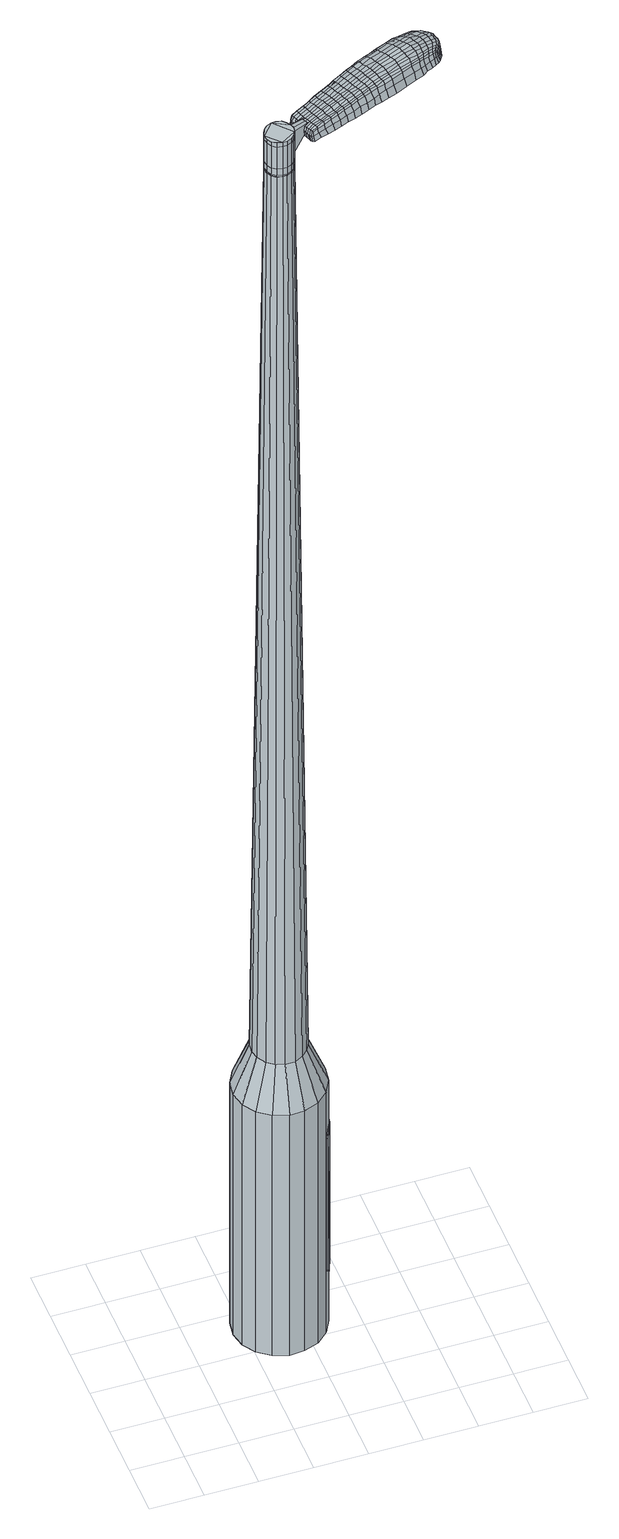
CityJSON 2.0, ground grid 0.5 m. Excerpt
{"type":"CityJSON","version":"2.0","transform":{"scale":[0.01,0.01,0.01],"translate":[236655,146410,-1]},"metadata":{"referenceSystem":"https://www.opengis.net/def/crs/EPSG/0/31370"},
"CityObjects":{
"object1":{"type":"GenericCityObject","attributes":{"cluster":542,"mean_distance_to_centroid":0.114,"new_centroid_x":236656.31,"new_centroid_y":146411.26,"mean_distance_to_camera":7.4,"H1":23.88,"H2":23.27,"Z_final":111.93,"cluster2":-1,"proj_x":236658.64,"proj_y":146416.94,"id_line":84724,"bearing_l":112.25,"distance":6.14,"orientation":"right","G_obj":22.25},"geometry":[{"type":"MultiSurface","lod":"2","boundaries":[[[0,1,2,3]],[[1,4,5,2]],[[4,6,7,5]],[[6,8,9,7]],[[8,10,11,9]],[[10,12,13,11]],[[12,14,15,13]],[[14,16,17,15]],[[16,18,19,17]],[[18,20,21,19]],[[20,22,23,21]],[[22,24,25,23]],[[24,26,27,25]],[[26,28,29,27]],[[28,30,31,29]],[[30,32,33,31]],[[32,34,35,33]],[[34,0,3,35]],[[36,37,38,39]],[[38,40,41,42]],[[41,43,42]],[[42,44,45,46]],[[45,47,46]],[[46,48,49,50]],[[49,51,50]],[[42,46,50,38]],[[50,52,39,38]],[[53,36,39]],[[2,5,7,35]],[[7,9,11,15]],[[11,13,15]],[[15,17,19,23]],[[19,21,23]],[[23,25,27,31]],[[27,29,31]],[[15,23,31,7]],[[31,33,35,7]],[[3,2,35]],[[1,0,54,55]],[[0,34,56,54]],[[34,32,57,56]],[[32,30,58,57]],[[30,28,59,58]],[[28,26,60,59]],[[26,24,61,60]],[[24,22,62,61]],[[22,20,63,62]],[[20,18,64,63]],[[18,16,65,64]],[[16,14,66,65]],[[14,12,67,66]],[[12,10,68,67]],[[10,8,69,68]],[[8,6,70,69]],[[6,4,71,70]],[[4,1,55,71]],[[55,54,72,73]],[[54,56,74,72]],[[56,57,75,74]],[[57,58,76,75]],[[58,59,77,76]],[[59,60,78,77]],[[60,61,79,78]],[[61,62,80,79]],[[62,63,81,80]],[[63,64,82,81]],[[64,65,83,82]],[[65,66,84,83]],[[66,67,85,84]],[[67,68,86,85]],[[68,69,87,86]],[[69,70,88,87]],[[70,71,89,88]],[[71,55,73,89]],[[90,91,92,93]],[[74,94,91,90]],[[95,96,94,74]],[[76,97,96,95]],[[77,98,97,76]],[[99,100,98,77]],[[79,101,100,99]],[[80,102,101,79]],[[103,104,102,80]],[[82,105,104,103]],[[106,107,105,82]],[[108,109,107,106]],[[85,110,109,108]],[[111,112,110,85]],[[113,114,112,111]],[[88,115,114,113]],[[89,116,115,88]],[[93,92,116,89]],[[117,118,119,120]],[[121,117,120,122]],[[123,121,122,124]],[[125,123,124,126]],[[127,125,126,128]],[[129,127,128,130]],[[131,129,130,132]],[[133,131,132,134]],[[135,133,134,136]],[[137,135,136,138]],[[139,137,138,140]],[[141,139,140,142]],[[143,141,142,144]],[[145,143,144,146]],[[147,145,146,148]],[[149,147,148,150]],[[73,72,90,93]],[[72,74,90]],[[75,95,74]],[[75,76,95]],[[78,99,77]],[[78,79,99]],[[81,103,80]],[[81,82,103]],[[83,106,82]],[[83,84,108,106]],[[84,85,108]],[[86,111,85]],[[86,87,113,111]],[[87,88,113]],[[73,93,89]],[[151,152,92,91]],[[152,116,92]],[[153,114,115]],[[153,154,112,114]],[[154,110,112]],[[155,109,110]],[[155,156,107,109]],[[156,105,107]],[[157,104,105]],[[157,102,104]],[[158,100,101]],[[158,98,100]],[[159,96,97]],[[159,94,96]],[[151,91,94]],[[39,52,149,160]],[[152,151,161,150]],[[53,39,160,118]],[[151,94,119,161]],[[36,53,118,117]],[[94,159,120,119]],[[37,36,117,121]],[[159,97,122,120]],[[38,37,121,123]],[[97,98,124,122]],[[40,38,123,125]],[[98,158,126,124]],[[41,40,125,127]],[[158,101,128,126]],[[43,41,127,129]],[[101,102,130,128]],[[42,43,129,131]],[[102,157,132,130]],[[44,42,131,133]],[[157,105,134,132]],[[45,44,133,135]],[[105,156,136,134]],[[47,45,135,137]],[[156,155,138,136]],[[46,47,137,139]],[[155,110,140,138]],[[48,46,139,141]],[[110,154,142,140]],[[49,48,141,143]],[[154,153,144,142]],[[51,49,143,145]],[[153,115,146,144]],[[50,51,145,147]],[[115,116,148,146]],[[52,50,147,149]],[[116,152,150,148]],[[149,150,162,163]],[[150,161,164,162]],[[161,119,165,164]],[[119,118,166,165]],[[118,160,167,166]],[[160,149,163,167]],[[168,169,170,171]],[[172,168,171,173]],[[168,172,174,175]],[[169,168,175,176]],[[177,178,179,180]],[[181,177,180,182]],[[177,181,183,184]],[[178,177,184,185]],[[186,187,188,189]],[[190,186,189,191]],[[186,190,192,193]],[[187,186,193,194]],[[195,196,197,198]],[[199,195,198,200]],[[195,199,201,202]],[[196,195,202,203]],[[204,205,206,207]],[[208,204,207,209]],[[204,208,210,211]],[[205,204,211,212]],[[213,214,215,216]],[[217,213,216,218]],[[213,217,219,220]],[[214,213,220,221]],[[222,223,224,225]],[[214,222,225,215]],[[222,214,221,226]],[[223,222,226,227]],[[228,229,230,231]],[[223,228,231,224]],[[228,223,227,232]],[[229,228,232,233]],[[234,172,173,235]],[[229,234,235,230]],[[234,229,233,236]],[[172,234,236,174]],[[237,238,239,240]],[[241,237,240,242]],[[237,241,243,244]],[[238,237,244,245]],[[246,247,248,249]],[[238,246,249,239]],[[246,238,245,250]],[[247,246,250,251]],[[252,253,254,255]],[[247,252,255,248]],[[252,247,251,256]],[[253,252,256,257]],[[258,259,260,261]],[[253,258,261,254]],[[258,253,257,262]],[[259,258,262,263]],[[264,169,176,265]],[[259,264,265,260]],[[264,259,263,266]],[[169,264,266,170]],[[267,268,269,270]],[[271,267,270,272]],[[267,271,273,274]],[[268,267,274,275]],[[276,277,278,279]],[[268,276,279,269]],[[276,268,275,280]],[[277,276,280,281]],[[282,283,284,285]],[[277,282,285,278]],[[282,277,281,286]],[[283,282,286,287]],[[288,181,182,289]],[[283,288,289,284]],[[288,283,287,290]],[[181,288,290,183]],[[291,292,293,294]],[[295,291,294,296]],[[291,295,297,298]],[[292,291,298,299]],[[300,301,302,303]],[[292,300,303,293]],[[300,292,299,304]],[[301,300,304,305]],[[306,307,308,309]],[[301,306,309,302]],[[306,301,305,310]],[[307,306,310,311]],[[312,313,314,315]],[[307,312,315,308]],[[312,307,311,316]],[[313,312,316,317]],[[318,178,185,319]],[[313,318,319,314]],[[318,313,317,320]],[[178,318,320,179]],[[321,207,206,322]],[[323,321,322,324]],[[321,323,325,326]],[[207,321,326,209]],[[327,323,324,328]],[[329,327,328,330]],[[327,329,331,332]],[[323,327,332,325]],[[333,329,330,334]],[[335,333,334,336]],[[333,335,337,338]],[[329,333,338,331]],[[339,335,336,340]],[[341,339,340,342]],[[339,341,343,344]],[[335,339,344,337]],[[345,341,342,346]],[[196,345,346,197]],[[345,196,203,347]],[[341,345,347,343]],[[348,349,194,193]],[[350,348,193,192]],[[348,350,351,352]],[[349,348,352,353]],[[354,355,353,352]],[[356,354,352,351]],[[354,356,357,358]],[[355,354,358,359]],[[360,361,359,358]],[[362,360,358,357]],[[360,362,363,364]],[[361,360,364,365]],[[366,367,365,364]],[[368,366,364,363]],[[366,368,201,199]],[[367,366,199,200]],[[369,370,371,372]],[[271,369,372,273]],[[369,271,272,373]],[[370,369,373,374]],[[375,190,191,376]],[[370,375,376,371]],[[375,370,374,377]],[[190,375,377,192]],[[378,379,380,381]],[[217,378,381,219]],[[378,217,218,382]],[[379,378,382,383]],[[384,385,386,387]],[[379,384,387,380]],[[384,379,383,388]],[[385,384,388,389]],[[390,187,194,391]],[[385,390,391,386]],[[390,385,389,392]],[[187,390,392,188]],[[393,394,395,396]],[[175,393,396,176]],[[393,175,174,397]],[[394,393,397,398]],[[399,400,401,402]],[[394,399,402,395]],[[399,394,398,403]],[[400,399,403,404]],[[405,198,197,406]],[[400,405,406,401]],[[405,400,404,407]],[[198,405,407,200]],[[408,409,410,411]],[[180,408,411,182]],[[408,180,179,412]],[[409,408,412,413]],[[414,202,201,415]],[[409,414,415,410]],[[414,409,413,416]],[[202,414,416,203]],[[417,418,419,420]],[[295,417,420,297]],[[417,295,296,421]],[[418,417,421,422]],[[423,208,209,424]],[[418,423,424,419]],[[423,418,422,425]],[[208,423,425,210]],[[426,427,428,429]],[[241,426,429,243]],[[426,241,242,430]],[[427,426,430,431]],[[432,433,434,435]],[[427,432,435,428]],[[432,427,431,436]],[[433,432,436,437]],[[438,205,212,439]],[[433,438,439,434]],[[438,433,437,440]],[[205,438,440,206]],[[441,442,431,430]],[[240,441,430,242]],[[441,240,239,443]],[[442,441,443,444]],[[445,446,437,436]],[[442,445,436,431]],[[445,442,444,447]],[[446,445,447,448]],[[449,322,206,440]],[[446,449,440,437]],[[449,446,448,450]],[[322,449,450,324]],[[451,452,453,454]],[[298,451,454,299]],[[451,298,297,420]],[[452,451,420,419]],[[455,326,325,456]],[[452,455,456,453]],[[455,452,419,424]],[[326,455,424,209]],[[457,458,444,443]],[[249,457,443,239]],[[457,249,248,459]],[[458,457,459,460]],[[461,462,448,447]],[[458,461,447,444]],[[461,458,460,463]],[[462,461,463,464]],[[465,328,324,450]],[[462,465,450,448]],[[465,462,464,466]],[[328,465,466,330]],[[467,468,469,470]],[[304,467,470,305]],[[467,304,299,454]],[[468,467,454,453]],[[471,332,331,472]],[[468,471,472,469]],[[471,468,453,456]],[[332,471,456,325]],[[473,474,460,459]],[[255,473,459,248]],[[473,255,254,475]],[[474,473,475,476]],[[477,478,464,463]],[[474,477,463,460]],[[477,474,476,479]],[[478,477,479,480]],[[481,334,330,466]],[[478,481,466,464]],[[481,478,480,482]],[[334,481,482,336]],[[483,484,485,486]],[[310,483,486,311]],[[483,310,305,470]],[[484,483,470,469]],[[487,338,337,488]],[[484,487,488,485]],[[487,484,469,472]],[[338,487,472,331]],[[489,490,476,475]],[[261,489,475,254]],[[489,261,260,491]],[[490,489,491,492]],[[493,494,480,479]],[[490,493,479,476]],[[493,490,492,495]],[[494,493,495,496]],[[497,340,336,482]],[[494,497,482,480]],[[497,494,496,498]],[[340,497,498,342]],[[499,500,501,502]],[[316,499,502,317]],[[499,316,311,486]],[[500,499,486,485]],[[503,344,343,504]],[[500,503,504,501]],[[503,500,485,488]],[[344,503,488,337]],[[505,506,492,491]],[[265,505,491,260]],[[505,265,176,396]],[[506,505,396,395]],[[507,508,496,495]],[[506,507,495,492]],[[507,506,395,402]],[[508,507,402,401]],[[509,346,342,498]],[[508,509,498,496]],[[509,508,401,406]],[[346,509,406,197]],[[510,511,413,412]],[[320,510,412,179]],[[510,320,317,502]],[[511,510,502,501]],[[512,347,203,416]],[[511,512,416,413]],[[512,511,501,504]],[[347,512,504,343]],[[513,514,374,373]],[[270,513,373,272]],[[513,270,269,515]],[[514,513,515,516]],[[517,350,192,377]],[[514,517,377,374]],[[517,514,516,518]],[[350,517,518,351]],[[519,520,521,522]],[[220,519,522,221]],[[519,220,219,381]],[[520,519,381,380]],[[523,524,525,526]],[[520,523,526,521]],[[523,520,380,387]],[[524,523,387,386]],[[527,349,353,528]],[[524,527,528,525]],[[527,524,386,391]],[[349,527,391,194]],[[529,530,516,515]],[[279,529,515,269]],[[529,279,278,531]],[[530,529,531,532]],[[533,356,351,518]],[[530,533,518,516]],[[533,530,532,534]],[[356,533,534,357]],[[535,536,537,538]],[[226,535,538,227]],[[535,226,221,522]],[[536,535,522,521]],[[539,540,541,542]],[[536,539,542,537]],[[539,536,521,526]],[[540,539,526,525]],[[543,355,359,544]],[[540,543,544,541]],[[543,540,525,528]],[[355,543,528,353]],[[545,546,532,531]],[[285,545,531,278]],[[545,285,284,547]],[[546,545,547,548]],[[549,362,357,534]],[[546,549,534,532]],[[549,546,548,550]],[[362,549,550,363]],[[551,552,553,554]],[[232,551,554,233]],[[551,232,227,538]],[[552,551,538,537]],[[555,556,557,558]],[[552,555,558,553]],[[555,552,537,542]],[[556,555,542,541]],[[559,361,365,560]],[[556,559,560,557]],[[559,556,541,544]],[[361,559,544,359]],[[561,562,548,547]],[[289,561,547,284]],[[561,289,182,411]],[[562,561,411,410]],[[563,368,363,550]],[[562,563,550,548]],[[563,562,410,415]],[[368,563,415,201]],[[564,565,398,397]],[[236,564,397,174]],[[564,236,233,554]],[[565,564,554,553]],[[566,567,404,403]],[[565,566,403,398]],[[566,565,553,558]],[[567,566,558,557]],[[568,367,200,407]],[[567,568,407,404]],[[568,567,557,560]],[[367,568,560,365]],[[569,570,571,572]],[[572,571,573,574]],[[575,573,571,576]],[[576,571,570,577]],[[578,579,580,581]],[[581,580,582,583]],[[584,582,580,585]],[[585,580,579,586]],[[587,588,589,590]],[[590,589,591,592]],[[593,591,589,594]],[[594,589,588,595]],[[596,597,598,599]],[[599,598,600,601]],[[602,600,598,603]],[[603,598,597,604]],[[605,606,607,608]],[[608,607,609,610]],[[611,609,607,612]],[[612,607,606,613]],[[614,615,616,617]],[[617,616,618,619]],[[620,618,616,621]],[[621,616,615,622]],[[623,624,625,626]],[[626,625,615,614]],[[622,615,625,627]],[[627,625,624,628]],[[629,630,631,632]],[[632,631,624,623]],[[628,624,631,633]],[[633,631,630,634]],[[574,573,635,636]],[[636,635,630,629]],[[634,630,635,637]],[[637,635,573,575]],[[638,639,640,641]],[[641,640,642,643]],[[644,642,640,645]],[[645,640,639,646]],[[647,648,649,650]],[[650,649,639,638]],[[646,639,649,651]],[[651,649,648,652]],[[653,654,655,656]],[[656,655,648,647]],[[652,648,655,657]],[[657,655,654,658]],[[659,660,661,662]],[[662,661,654,653]],[[658,654,661,663]],[[663,661,660,664]],[[577,570,665,666]],[[666,665,660,659]],[[664,660,665,667]],[[667,665,570,569]],[[668,669,670,671]],[[671,670,672,673]],[[674,672,670,675]],[[675,670,669,676]],[[677,678,679,680]],[[680,679,669,668]],[[676,669,679,681]],[[681,679,678,682]],[[683,684,685,686]],[[686,685,678,677]],[[682,678,685,687]],[[687,685,684,688]],[[583,582,689,690]],[[690,689,684,683]],[[688,684,689,691]],[[691,689,582,584]],[[692,693,694,695]],[[695,694,696,697]],[[698,696,694,699]],[[699,694,693,700]],[[701,702,703,704]],[[704,703,693,692]],[[700,693,703,705]],[[705,703,702,706]],[[707,708,709,710]],[[710,709,702,701]],[[706,702,709,711]],[[711,709,708,712]],[[713,714,715,716]],[[716,715,708,707]],[[712,708,715,717]],[[717,715,714,718]],[[586,579,719,720]],[[720,719,714,713]],[[718,714,719,721]],[[721,719,579,578]],[[605,608,722,723]],[[723,722,724,725]],[[726,724,722,727]],[[727,722,608,610]],[[725,724,728,729]],[[729,728,730,731]],[[732,730,728,733]],[[733,728,724,726]],[[731,730,734,735]],[[735,734,736,737]],[[738,736,734,739]],[[739,734,730,732]],[[737,736,740,741]],[[741,740,742,743]],[[744,742,740,745]],[[745,740,736,738]],[[743,742,746,747]],[[747,746,597,596]],[[604,597,746,748]],[[748,746,742,744]],[[595,749,750,594]],[[594,750,751,593]],[[752,751,750,753]],[[753,750,749,754]],[[754,755,756,753]],[[753,756,757,752]],[[758,757,756,759]],[[759,756,755,760]],[[760,761,762,759]],[[759,762,763,758]],[[764,763,762,765]],[[765,762,761,766]],[[766,767,768,765]],[[765,768,769,764]],[[602,769,768,600]],[[600,768,767,601]],[[770,771,772,773]],[[773,772,672,674]],[[673,672,772,774]],[[774,772,771,775]],[[592,591,776,777]],[[777,776,771,770]],[[775,771,776,778]],[[778,776,591,593]],[[779,780,781,782]],[[782,781,618,620]],[[619,618,781,783]],[[783,781,780,784]],[[785,786,787,788]],[[788,787,780,779]],[[784,780,787,789]],[[789,787,786,790]],[[595,588,791,792]],[[792,791,786,785]],[[790,786,791,793]],[[793,791,588,587]],[[794,795,796,797]],[[797,796,576,577]],[[575,576,796,798]],[[798,796,795,799]],[[800,801,802,803]],[[803,802,795,794]],[[799,795,802,804]],[[804,802,801,805]],[[596,599,806,807]],[[807,806,801,800]],[[805,801,806,808]],[[808,806,599,601]],[[809,810,811,812]],[[812,811,581,583]],[[578,581,811,813]],[[813,811,810,814]],[[602,603,815,816]],[[816,815,810,809]],[[814,810,815,817]],[[817,815,603,604]],[[818,819,696,820]],[[820,696,698]],[[697,696,821]],[[821,696,819,822]],[[610,609,823,824]],[[824,823,819,818]],[[822,819,823,825]],[[825,823,609,611]],[[826,827,828]],[[828,827,642,644]],[[643,642,827,829]],[[830,831,832,833]],[[833,832,827,826]],[[829,827,832,834]],[[834,832,831,835]],[[613,606,836,837]],[[837,836,831,830]],[[835,831,836,838]],[[838,836,606,605]],[[839,840,829]],[[829,840,641,643]],[[638,641,840,841]],[[841,840,839,842]],[[835,843,844,834]],[[834,844,839,829]],[[842,839,844,845]],[[845,844,843,846]],[[605,723,847,838]],[[838,847,843,835]],[[846,843,847,848]],[[848,847,723,725]],[[849,850,851,852]],[[852,851,699,700]],[[698,699,851,820]],[[820,851,850,818]],[[726,727,853,854]],[[854,853,850,849]],[[818,850,853,824]],[[824,853,727,610]],[[842,855,856,841]],[[841,856,650,638]],[[647,650,856,857]],[[857,856,855,858]],[[846,859,860,845]],[[845,860,855,842]],[[858,855,860,861]],[[861,860,859,862]],[[725,729,863,848]],[[848,863,859,846]],[[862,859,863,864]],[[864,863,729,731]],[[865,866,867,868]],[[868,867,705,706]],[[700,705,867,852]],[[852,867,866,849]],[[732,733,869,870]],[[870,869,866,865]],[[849,866,869,854]],[[854,869,733,726]],[[858,871,872,857]],[[857,872,656,647]],[[653,656,872,873]],[[873,872,871,874]],[[862,875,876,861]],[[861,876,871,858]],[[874,871,876,877]],[[877,876,875,878]],[[731,735,879,864]],[[864,879,875,862]],[[878,875,879,880]],[[880,879,735,737]],[[881,882,883,884]],[[884,883,711,712]],[[706,711,883,868]],[[868,883,882,865]],[[738,739,885,886]],[[886,885,882,881]],[[865,882,885,870]],[[870,885,739,732]],[[874,887,888,873]],[[873,888,662,653]],[[659,662,888,889]],[[889,888,887,890]],[[878,891,892,877]],[[877,892,887,874]],[[890,887,892,893]],[[893,892,891,894]],[[737,741,895,880]],[[880,895,891,878]],[[894,891,895,896]],[[896,895,741,743]],[[897,898,899,900]],[[900,899,717,718]],[[712,717,899,884]],[[884,899,898,881]],[[744,745,901,902]],[[902,901,898,897]],[[881,898,901,886]],[[886,901,745,738]],[[890,903,904,889]],[[889,904,666,659]],[[577,666,904,797]],[[797,904,903,794]],[[894,905,906,893]],[[893,906,903,890]],[[794,903,906,803]],[[803,906,905,800]],[[743,747,907,896]],[[896,907,905,894]],[[800,905,907,807]],[[807,907,747,596]],[[814,908,909,813]],[[813,909,721,578]],[[718,721,909,900]],[[900,909,908,897]],[[604,748,910,817]],[[817,910,908,814]],[[897,908,910,902]],[[902,910,748,744]],[[775,911,912,774]],[[774,912,671,673]],[[668,671,912,913]],[[913,912,911,914]],[[593,751,915,778]],[[778,915,911,775]],[[914,911,915,916]],[[916,915,751,752]],[[917,918,919,920]],[[920,919,621,622]],[[620,621,919,782]],[[782,919,918,779]],[[921,922,923,924]],[[924,923,918,917]],[[779,918,923,788]],[[788,923,922,785]],[[754,749,925,926]],[[926,925,922,921]],[[785,922,925,792]],[[792,925,749,595]],[[914,927,928,913]],[[913,928,680,668]],[[677,680,928,929]],[[929,928,927,930]],[[752,757,931,916]],[[916,931,927,914]],[[930,927,931,932]],[[932,931,757,758]],[[933,934,935,936]],[[936,935,627,628]],[[622,627,935,920]],[[920,935,934,917]],[[937,938,939,940]],[[940,939,934,933]],[[917,934,939,924]],[[924,939,938,921]],[[760,755,941,942]],[[942,941,938,937]],[[921,938,941,926]],[[926,941,755,754]],[[930,943,944,929]],[[929,944,686,677]],[[683,686,944,945]],[[945,944,943,946]],[[758,763,947,932]],[[932,947,943,930]],[[946,943,947,948]],[[948,947,763,764]],[[949,950,951,952]],[[952,951,633,634]],[[628,633,951,936]],[[936,951,950,933]],[[953,954,955,956]],[[956,955,950,949]],[[933,950,955,940]],[[940,955,954,937]],[[766,761,957,958]],[[958,957,954,953]],[[937,954,957,942]],[[942,957,761,760]],[[946,959,960,945]],[[945,960,690,683]],[[583,690,960,812]],[[812,960,959,809]],[[764,769,961,948]],[[948,961,959,946]],[[809,959,961,816]],[[816,961,769,602]],[[799,962,963,798]],[[798,963,637,575]],[[634,637,963,952]],[[952,963,962,949]],[[805,964,965,804]],[[804,965,962,799]],[[949,962,965,956]],[[956,965,964,953]],[[601,767,966,808]],[[808,966,964,805]],[[953,964,966,958]],[[958,966,767,766]],[[569,572,171,170]],[[572,574,173,171]],[[584,585,184,183]],[[585,586,185,184]],[[587,590,189,188]],[[590,592,191,189]],[[611,612,211,210]],[[612,613,212,211]],[[614,617,216,215]],[[617,619,218,216]],[[623,626,225,224]],[[626,614,215,225]],[[629,632,231,230]],[[632,623,224,231]],[[574,636,235,173]],[[636,629,230,235]],[[644,645,244,243]],[[645,646,245,244]],[[646,651,250,245]],[[651,652,251,250]],[[652,657,256,251]],[[657,658,257,256]],[[658,663,262,257]],[[663,664,263,262]],[[664,667,266,263]],[[667,569,170,266]],[[674,675,274,273]],[[675,676,275,274]],[[676,681,280,275]],[[681,682,281,280]],[[682,687,286,281]],[[687,688,287,286]],[[688,691,290,287]],[[691,584,183,290]],[[692,695,294,293]],[[695,697,296,294]],[[701,704,303,302]],[[704,692,293,303]],[[707,710,309,308]],[[710,701,302,309]],[[713,716,315,314]],[[716,707,308,315]],[[586,720,319,185]],[[720,713,314,319]],[[770,773,372,371]],[[773,674,273,372]],[[592,777,376,191]],[[777,770,371,376]],[[619,783,382,218]],[[783,784,383,382]],[[784,789,388,383]],[[789,790,389,388]],[[790,793,392,389]],[[793,587,188,392]],[[697,821,421,296]],[[821,822,422,421]],[[822,825,425,422]],[[825,611,210,425]],[[826,828,429,428]],[[828,644,243,429]],[[830,833,435,434]],[[833,826,428,435]],[[613,837,439,212]],[[837,830,434,439]],[[967,968,969,970]],[[971,972,970,969]],[[973,974,975,976]],[[977,978,979,980]],[[968,981,982,969]],[[983,971,969,982]],[[984,973,976,985]],[[986,987,978,977]],[[981,988,989,982]],[[989,990,983,982]],[[991,984,985,992]],[[993,987,986,994]],[[988,995,996,989]],[[996,997,990,989]],[[998,991,992,999]],[[1000,993,994,1001]],[[1002,1003,1004,1005]],[[1006,1007,1003,1002]],[[1006,1008,1009,1007]],[[1008,1010,1011,1009]],[[1012,1013,1014,1015]],[[1016,1017,1013,1012]],[[1018,1019,1017,1016]],[[1020,1021,1019,1018]],[[1015,1004,1003,1012]],[[1012,1003,1007,1016]],[[1007,1009,1018,1016]],[[1009,1011,1020,1018]],[[976,975,972,971]],[[985,976,971,983]],[[990,992,985,983]],[[997,999,992,990]],[[977,980,974,973]],[[986,977,973,984]],[[994,986,984,991]],[[1001,994,991,998]],[[978,1002,1005,979]],[[987,1006,1002,978]],[[1008,1006,987,993]],[[1010,1008,993,1000]],[[1022,1023,1024,1025]],[[1024,1026,1027,1028]],[[1024,1028,1029,1030]],[[1024,1030,1025]],[[1031,1022,1025,1032]],[[1033,1032,1025,1034]],[[1035,1034,1025]],[[1036,1024,1023,1037]],[[1038,1036,1037,1039]],[[1040,1038,1039,1041]],[[1042,1040,1041,1043]],[[1044,1042,1043,1045]],[[1045,1046,1047,1048]],[[1045,1048,1049,1050]],[[1045,1050,1051,1052]],[[1051,1053,1054,1055]],[[1051,1055,1056,1057]],[[1051,1057,1052]],[[1045,1052,1044]],[[1058,1059,1023,1022]],[[1060,1061,1026,1024]],[[1062,1063,1035,1025]],[[1059,1064,1037,1023]],[[1065,1060,1024,1036]],[[1064,1066,1039,1037]],[[1067,1065,1036,1038]],[[1066,1068,1041,1039]],[[1069,1067,1038,1040]],[[1068,1070,1043,1041]],[[1071,1069,1040,1042]],[[1070,1072,1045,1043]],[[1073,1071,1042,1044]],[[1072,1074,1046,1045]],[[1075,1076,1053,1051]],[[1077,1073,1044,1052]],[[1047,1046,1074,1078]],[[1048,1047,1078,1079]],[[1049,1048,1079,1080]],[[1050,1049,1080,1081]],[[1051,1050,1081,1075]],[[1082,1058,1022,1031]],[[1083,1082,1031,1032]],[[1084,1083,1032,1033]],[[1085,1084,1033,1034]],[[1063,1085,1034,1035]],[[1027,1026,1061,1086]],[[1054,1053,1076,1087]],[[1028,1027,1086,1088]],[[1029,1028,1088,1089]],[[1030,1029,1089,1090]],[[1025,1030,1090,1062]],[[1055,1054,1087,1091]],[[1056,1055,1091,1092]],[[1057,1056,1092,1093]],[[1052,1057,1093,1077]]]}]}
},
"vertices":[
[172,144,384],[175,130,384],[175,130,96],[172,144,96],[173,115,384],[173,115,96],[166,102,384],[166,102,96],[155,92,384],[155,92,96],[141,87,384],[141,87,96],[127,86,384],[127,86,96],[113,91,384],[113,91,96],[101,100,384],[101,100,96],[93,112,384],[93,112,96],[90,126,384],[90,126,96],[92,141,384],[92,141,96],[99,154,384],[99,154,96],[110,164,384],[110,164,96],[123,169,384],[123,169,96],[138,170,384],[138,170,96],[152,166,384],[152,166,96],[164,157,384],[164,157,96],[139,140,1524],[134,141,1524],[130,141,1524],[145,133,1524],[125,139,1524],[122,136,1524],[119,128,1524],[120,132,1524],[120,123,1524],[122,119,1524],[131,115,1524],[126,116,1524],[135,115,1524],[140,117,1524],[145,124,1524],[143,120,1524],[146,129,1524],[142,137,1524],[156,138,429],[158,129,429],[151,145,429],[144,150,429],[136,153,429],[127,153,429],[119,149,429],[112,144,429],[108,136,429],[107,127,429],[109,119,429],[114,111,429],[121,106,429],[129,103,429],[138,103,429],[146,107,429],[152,113,429],[156,120,429],[145,133,1483],[146,129,1483],[142,137,1483],[139,140,1483],[134,141,1483],[130,141,1483],[125,139,1483],[122,136,1483],[120,132,1483],[119,128,1483],[120,123,1483],[122,119,1483],[126,116,1483],[131,115,1483],[135,115,1483],[140,117,1483],[143,120,1483],[145,124,1483],[144,133,1483],[144,133,1485],[145,129,1485],[145,129,1483],[142,137,1485],[138,139,1483],[138,139,1485],[134,141,1485],[130,141,1485],[126,139,1483],[126,139,1485],[122,136,1485],[120,132,1485],[120,128,1483],[120,128,1485],[120,123,1485],[123,119,1483],[123,119,1485],[126,117,1483],[126,117,1485],[131,115,1485],[135,116,1483],[135,116,1485],[139,117,1483],[139,117,1485],[143,120,1485],[145,124,1485],[139,140,1519],[142,137,1519],[142,137,1493],[139,140,1493],[134,141,1519],[134,141,1493],[130,141,1519],[130,141,1493],[125,139,1519],[125,139,1493],[122,136,1519],[122,136,1493],[120,132,1519],[120,132,1493],[119,128,1519],[119,128,1493],[120,123,1519],[120,123,1493],[122,119,1519],[122,119,1493],[126,116,1519],[126,116,1493],[131,115,1519],[131,115,1493],[135,115,1519],[135,115,1493],[140,117,1519],[140,117,1493],[143,120,1519],[143,120,1493],[145,124,1519],[145,124,1493],[146,129,1519],[146,129,1493],[145,133,1485],[146,129,1485],[140,117,1485],[135,115,1485],[126,116,1485],[122,119,1485],[119,128,1485],[125,139,1485],[139,140,1485],[145,133,1519],[145,133,1493],[163,137,1513],[163,137,1518],[162,140,1513],[161,143,1513],[161,143,1518],[162,140,1518],[238,150,1519],[231,148,1518],[233,147,1509],[240,149,1510],[246,153,1519],[248,152,1510],[245,154,1526],[237,151,1525],[230,149,1525],[224,186,1519],[217,183,1518],[217,181,1525],[223,184,1525],[232,189,1519],[231,188,1526],[232,191,1510],[224,188,1510],[218,185,1509],[298,198,1519],[300,194,1519],[300,194,1513],[299,198,1513],[296,201,1519],[297,201,1513],[294,200,1524],[297,197,1524],[298,193,1524],[230,169,1530],[223,167,1529],[224,164,1529],[231,166,1530],[238,173,1531],[239,170,1531],[237,176,1530],[228,173,1530],[222,170,1529],[155,139,1512],[156,136,1512],[157,137,1517],[156,139,1517],[154,141,1512],[155,142,1517],[155,142,1506],[156,139,1506],[157,136,1506],[292,174,1519],[290,172,1519],[291,171,1512],[294,173,1512],[294,175,1518],[296,175,1512],[293,176,1522],[292,175,1523],[289,173,1524],[285,170,1519],[280,167,1519],[282,167,1512],[287,169,1512],[284,171,1524],[279,169,1525],[275,165,1519],[268,162,1519],[269,161,1511],[277,164,1511],[274,166,1526],[266,163,1526],[257,158,1519],[259,157,1510],[256,159,1526],[168,126,1513],[175,129,1513],[174,129,1518],[167,127,1517],[163,125,1512],[163,126,1516],[164,124,1506],[170,126,1507],[177,128,1507],[183,131,1514],[190,133,1515],[188,134,1520],[181,132,1519],[184,130,1507],[191,133,1507],[197,136,1515],[204,138,1516],[202,139,1522],[195,137,1521],[198,135,1508],[205,137,1508],[211,141,1517],[218,143,1517],[216,144,1524],[209,142,1523],[212,140,1508],[219,142,1509],[225,145,1518],[223,147,1524],[226,145,1509],[280,207,1519],[276,206,1519],[277,205,1524],[280,206,1523],[282,208,1518],[282,207,1522],[282,209,1512],[280,209,1512],[277,208,1512],[272,205,1519],[266,203,1519],[266,202,1525],[272,204,1524],[272,207,1512],[267,205,1512],[261,201,1519],[253,198,1519],[253,197,1526],[260,200,1526],[261,203,1511],[254,200,1511],[242,194,1519],[242,192,1526],[243,196,1510],[157,154,1513],[164,158,1513],[164,159,1507],[157,156,1507],[152,152,1512],[152,153,1506],[153,151,1516],[157,153,1517],[164,156,1518],[171,161,1514],[177,164,1515],[178,166,1507],[171,162,1507],[170,159,1519],[177,163,1520],[184,167,1515],[191,171,1516],[191,172,1508],[185,169,1508],[184,166,1521],[191,169,1522],[197,174,1517],[204,177,1517],[205,179,1509],[198,176,1508],[197,172,1523],[204,175,1524],[211,180,1518],[211,182,1509],[210,178,1524],[161,141,1519],[162,139,1519],[168,144,1520],[169,142,1520],[167,147,1520],[160,144,1519],[175,147,1522],[176,144,1522],[182,150,1523],[183,147,1523],[181,153,1523],[174,150,1521],[189,152,1524],[190,150,1524],[196,155,1525],[197,153,1525],[194,158,1525],[188,155,1524],[202,158,1526],[204,155,1526],[209,161,1527],[210,158,1527],[208,164,1527],[201,161,1526],[216,164,1528],[217,161,1528],[215,167,1528],[294,196,1527],[295,192,1527],[292,199,1526],[288,198,1527],[290,194,1528],[291,191,1528],[284,192,1529],[285,188,1529],[282,195,1528],[275,193,1530],[277,189,1530],[279,185,1530],[270,186,1531],[272,183,1531],[268,190,1530],[260,186,1531],[262,183,1531],[263,179,1531],[250,178,1531],[251,175,1531],[248,181,1531],[284,208,1518],[287,206,1519],[288,208,1513],[285,209,1513],[283,206,1523],[286,205,1523],[292,204,1519],[292,205,1513],[290,203,1524],[296,177,1518],[297,179,1518],[296,179,1523],[294,177,1523],[297,176,1513],[299,179,1513],[299,183,1519],[300,187,1519],[299,186,1524],[297,183,1523],[300,183,1513],[301,187,1513],[300,190,1519],[299,190,1524],[301,191,1513],[236,153,1528],[235,155,1528],[228,152,1528],[229,150,1527],[244,156,1528],[243,158,1529],[234,157,1529],[233,160,1530],[226,158,1529],[228,155,1528],[243,160,1529],[242,163,1530],[232,163,1530],[225,161,1529],[241,167,1531],[224,183,1528],[225,181,1529],[233,184,1529],[232,186,1528],[217,180,1527],[218,178,1528],[226,177,1529],[235,181,1530],[220,174,1528],[151,150,1512],[151,148,1512],[153,148,1517],[152,150,1517],[151,151,1506],[152,149,1506],[153,145,1512],[154,145,1517],[153,146,1506],[161,125,1512],[160,127,1512],[161,126,1506],[162,125,1506],[162,126,1517],[161,128,1517],[159,129,1512],[158,131,1512],[159,131,1506],[160,129,1506],[160,130,1517],[159,132,1517],[157,134,1512],[158,134,1506],[158,134,1517],[167,128,1519],[166,130,1519],[174,131,1520],[173,132,1520],[165,132,1519],[164,134,1519],[172,134,1520],[171,137,1520],[163,136,1519],[170,139,1520],[157,152,1519],[158,150,1519],[165,153,1520],[164,155,1520],[159,147,1519],[166,150,1520],[181,133,1521],[180,135,1521],[188,136,1522],[187,137,1522],[179,137,1521],[178,139,1521],[186,139,1522],[185,142,1523],[177,142,1522],[184,145,1523],[171,158,1521],[171,156,1521],[178,159,1522],[177,161,1522],[173,153,1521],[179,156,1522],[195,138,1523],[194,140,1523],[202,140,1524],[201,142,1524],[193,142,1523],[192,145,1524],[200,145,1525],[199,147,1525],[191,147,1524],[198,150,1525],[184,164,1523],[185,162,1523],[192,165,1524],[191,167,1524],[186,159,1524],[193,162,1525],[209,143,1525],[208,145,1525],[215,145,1526],[215,147,1526],[207,147,1526],[206,150,1526],[214,150,1527],[213,152,1527],[205,153,1526],[212,155,1527],[197,171,1525],[198,168,1525],[205,172,1526],[204,174,1526],[200,165,1526],[206,168,1527],[222,148,1527],[222,150,1527],[221,152,1527],[220,155,1528],[218,158,1528],[211,177,1527],[212,175,1527],[213,171,1528],[281,205,1525],[284,204,1525],[278,204,1526],[280,203,1526],[288,202,1526],[284,201,1527],[292,176,1525],[294,179,1525],[290,177,1526],[289,175,1525],[295,182,1525],[296,185,1526],[292,183,1527],[291,180,1526],[296,189,1526],[292,187,1527],[273,203,1526],[275,201,1527],[267,201,1527],[269,199,1528],[278,199,1528],[272,196,1529],[285,173,1526],[285,175,1527],[280,172,1528],[279,170,1527],[286,178,1527],[286,181,1528],[280,178,1529],[280,175,1528],[286,185,1528],[280,182,1530],[261,199,1528],[263,197,1529],[254,196,1528],[255,194,1529],[266,194,1529],[258,190,1530],[274,167,1528],[274,169,1528],[266,166,1529],[266,164,1528],[274,172,1529],[274,176,1530],[265,172,1530],[266,169,1530],[273,179,1530],[264,176,1531],[243,191,1529],[244,189,1529],[246,185,1530],[255,160,1528],[255,162,1529],[254,165,1530],[254,168,1530],[253,171,1531],[233,149,1509],[231,150,1518],[237,152,1518],[239,151,1509],[245,155,1519],[247,154,1510],[244,156,1525],[236,153,1525],[229,151,1525],[218,180,1525],[218,181,1518],[225,184,1518],[224,182,1525],[232,188,1519],[232,186,1525],[233,190,1510],[225,186,1509],[219,183,1509],[298,194,1513],[297,193,1519],[296,197,1519],[297,197,1513],[294,199,1519],[295,200,1513],[293,199,1524],[295,196,1524],[296,193,1524],[225,164,1528],[223,167,1528],[230,169,1529],[231,167,1529],[238,173,1529],[240,170,1529],[237,176,1529],[229,173,1529],[222,170,1528],[159,137,1516],[158,137,1512],[157,140,1512],[158,140,1516],[156,142,1512],[157,142,1516],[157,143,1506],[158,140,1506],[159,137,1506],[290,173,1512],[288,174,1519],[291,175,1518],[293,175,1512],[293,177,1518],[294,176,1512],[292,177,1522],[290,176,1523],[288,175,1523],[281,168,1512],[279,169,1519],[284,172,1519],[286,171,1512],[283,173,1524],[278,170,1525],[269,163,1511],[267,164,1519],[274,167,1519],[276,166,1511],[273,168,1525],[266,165,1526],[256,159,1519],[258,158,1510],[255,160,1526],[174,131,1518],[175,131,1513],[168,128,1513],[167,129,1517],[163,127,1512],[163,128,1515],[164,126,1506],[169,128,1506],[176,130,1507],[188,136,1520],[189,135,1514],[182,133,1514],[181,134,1519],[183,132,1507],[191,135,1507],[202,141,1522],[203,140,1516],[196,138,1515],[195,139,1521],[198,137,1508],[205,139,1508],[216,146,1523],[217,145,1517],[210,143,1516],[209,144,1522],[212,142,1508],[219,144,1508],[224,147,1517],[223,148,1524],[226,146,1509],[277,203,1523],[277,205,1519],[280,205,1518],[280,204,1523],[282,206,1518],[282,205,1522],[282,207,1512],[280,207,1512],[277,206,1512],[267,200,1525],[267,201,1519],[272,203,1519],[272,202,1524],[273,205,1512],[267,203,1512],[254,195,1526],[254,197,1519],[261,199,1519],[261,198,1525],[262,201,1511],[255,198,1511],[243,192,1519],[243,191,1526],[244,194,1510],[165,157,1507],[165,156,1513],[158,153,1513],[158,154,1506],[153,150,1512],[154,151,1506],[154,150,1515],[158,151,1517],[165,155,1518],[179,164,1507],[178,162,1514],[171,159,1514],[172,161,1507],[171,158,1519],[178,161,1520],[192,171,1508],[192,169,1516],[185,166,1515],[186,167,1508],[185,164,1521],[191,167,1522],[206,177,1508],[205,175,1517],[198,172,1516],[199,174,1508],[198,170,1522],[205,173,1523],[212,178,1517],[212,180,1509],[211,177,1524],[162,141,1518],[163,139,1518],[169,144,1519],[170,142,1519],[168,147,1519],[161,144,1518],[176,147,1520],[177,145,1520],[182,150,1521],[183,147,1521],[181,153,1521],[174,150,1520],[189,153,1523],[190,150,1523],[196,155,1524],[197,153,1524],[195,158,1524],[188,156,1523],[203,158,1525],[204,156,1525],[210,161,1526],[211,158,1526],[209,164,1526],[202,161,1525],[217,164,1527],[218,161,1527],[215,167,1527],[294,192,1526],[293,195,1526],[291,198,1525],[287,197,1526],[289,194,1526],[290,191,1526],[285,188,1528],[283,191,1528],[281,194,1527],[275,192,1528],[277,189,1529],[278,185,1529],[271,183,1530],[270,186,1530],[268,189,1529],[260,186,1530],[262,183,1530],[263,179,1530],[251,175,1530],[250,178,1530],[249,181,1530],[287,206,1513],[286,205,1518],[284,206,1518],[284,207,1512],[283,204,1523],[285,204,1523],[290,202,1519],[291,203,1513],[289,202,1523],[294,180,1523],[295,180,1518],[294,178,1518],[293,178,1523],[295,177,1512],[297,180,1512],[296,186,1523],[298,187,1519],[297,183,1519],[295,183,1523],[298,183,1513],[299,187,1513],[298,190,1519],[297,190,1524],[299,190,1513],[229,153,1527],[235,155,1527],[236,154,1527],[229,152,1526],[244,157,1527],[243,158,1528],[227,158,1528],[233,161,1528],[234,158,1528],[228,155,1527],[243,161,1528],[242,164,1529],[232,164,1529],[226,161,1528],[241,167,1529],[233,184,1528],[225,180,1527],[225,182,1527],[232,185,1527],[218,179,1526],[219,177,1527],[227,177,1528],[235,180,1528],[220,174,1527],[155,149,1516],[154,149,1512],[154,149,1516],[153,151,1506],[154,150,1506],[155,146,1512],[156,146,1516],[155,147,1506],[163,127,1506],[162,127,1512],[163,126,1506],[163,128,1516],[161,132,1506],[160,132,1512],[161,130,1512],[162,129,1506],[162,130,1516],[161,133,1516],[159,135,1512],[160,135,1506],[160,135,1516],[167,130,1518],[167,129,1518],[174,132,1519],[173,132,1519],[165,134,1518],[166,132,1518],[173,135,1519],[172,137,1519],[164,137,1518],[171,139,1519],[165,153,1519],[159,150,1518],[158,151,1518],[165,154,1519],[160,147,1518],[166,150,1519],[180,135,1520],[181,134,1520],[188,137,1521],[187,138,1521],[179,140,1520],[180,137,1520],[187,140,1521],[186,142,1521],[178,142,1520],[184,145,1521],[179,159,1521],[172,156,1520],[171,157,1520],[178,160,1521],[173,153,1520],[180,156,1521],[194,140,1522],[195,139,1522],[202,142,1523],[201,143,1523],[192,145,1522],[193,142,1522],[200,145,1523],[199,148,1524],[191,148,1523],[198,150,1524],[192,165,1523],[185,162,1522],[185,163,1522],[192,166,1523],[187,159,1522],[194,162,1523],[208,145,1524],[209,144,1524],[215,147,1525],[215,148,1525],[206,150,1525],[207,148,1524],[214,150,1525],[213,153,1526],[205,153,1525],[212,156,1526],[206,171,1525],[199,168,1524],[198,170,1524],[205,173,1525],[200,165,1524],[207,168,1525],[222,150,1526],[222,149,1526],[220,156,1527],[221,153,1526],[219,158,1527],[212,174,1526],[212,176,1526],[214,171,1526],[283,203,1524],[281,204,1524],[278,203,1525],[280,202,1525],[287,201,1525],[284,200,1525],[289,178,1525],[292,179,1524],[291,178,1524],[288,176,1525],[291,184,1526],[294,185,1525],[294,182,1524],[290,180,1525],[295,189,1525],[291,187,1526],[275,200,1526],[273,201,1526],[267,199,1526],[269,198,1527],[278,198,1526],[272,195,1527],[279,173,1527],[284,175,1526],[284,174,1526],[278,171,1526],[279,179,1528],[286,181,1527],[285,178,1526],[279,175,1527],[285,185,1527],[279,182,1528],[263,196,1527],[262,197,1527],[254,194,1527],[255,193,1528],[266,193,1528],[258,190,1529],[266,167,1528],[273,170,1527],[273,169,1527],[265,166,1527],[265,173,1529],[273,176,1529],[273,173,1528],[265,170,1528],[272,179,1529],[264,176,1530],[244,188,1528],[243,190,1528],[246,185,1529],[255,163,1528],[255,161,1528],[253,168,1529],[254,165,1529],[253,171,1530],[164,126,1508],[161,132,1508],[192,143,1509],[195,136,1509],[212,151,1510],[215,143,1510],[249,165,1512],[252,157,1512],[236,150,1511],[232,158,1511],[265,172,1513],[278,178,1514],[281,169,1514],[269,164,1513],[159,138,1508],[189,151,1509],[209,159,1510],[245,174,1512],[229,167,1511],[262,181,1513],[274,186,1514],[156,145,1508],[186,158,1509],[205,167,1510],[242,183,1512],[225,176,1511],[271,194,1514],[258,189,1513],[153,151,1508],[183,165,1509],[202,175,1510],[238,191,1512],[222,184,1511],[268,202,1514],[255,198,1513],[290,183,1514],[294,186,1514],[297,180,1514],[293,175,1514],[287,191,1514],[291,193,1514],[284,199,1514],[288,199,1514],[280,206,1514],[286,206,1514],[297,190,1515],[299,195,1515],[299,194,1515],[299,186,1515],[296,195,1515],[298,196,1515],[294,199,1515],[298,197,1515],[292,203,1515],[298,198,1515],[135,171,334],[139,171,334],[139,171,165],[125,171,171],[135,171,165],[131,171,165],[129,171,166],[127,171,167],[125,171,169],[131,171,334],[129,171,333],[127,171,332],[125,171,331],[125,171,328],[153,167,165],[153,167,334],[165,157,165],[165,157,334],[173,145,165],[173,145,334],[176,130,165],[176,130,334],[174,115,165],[174,115,334],[172,111,334],[171,108,334],[169,105,333],[169,103,332],[168,102,331],[168,102,328],[172,111,165],[168,102,171],[168,102,169],[169,103,167],[169,105,166],[171,108,165],[135,168,334],[139,168,334],[139,168,165],[135,168,165],[125,168,171],[125,168,328],[152,164,334],[152,164,165],[163,155,334],[163,155,165],[170,143,334],[170,143,165],[173,130,334],[173,130,165],[172,116,334],[172,116,165],[170,113,334],[165,103,328],[165,103,171],[170,113,165],[168,109,334],[167,107,333],[166,105,332],[165,104,331],[132,168,334],[129,168,333],[127,168,332],[126,168,331],[132,168,165],[165,104,169],[129,168,166],[127,168,167],[126,168,169],[166,105,167],[167,107,166],[168,109,165]
]}
